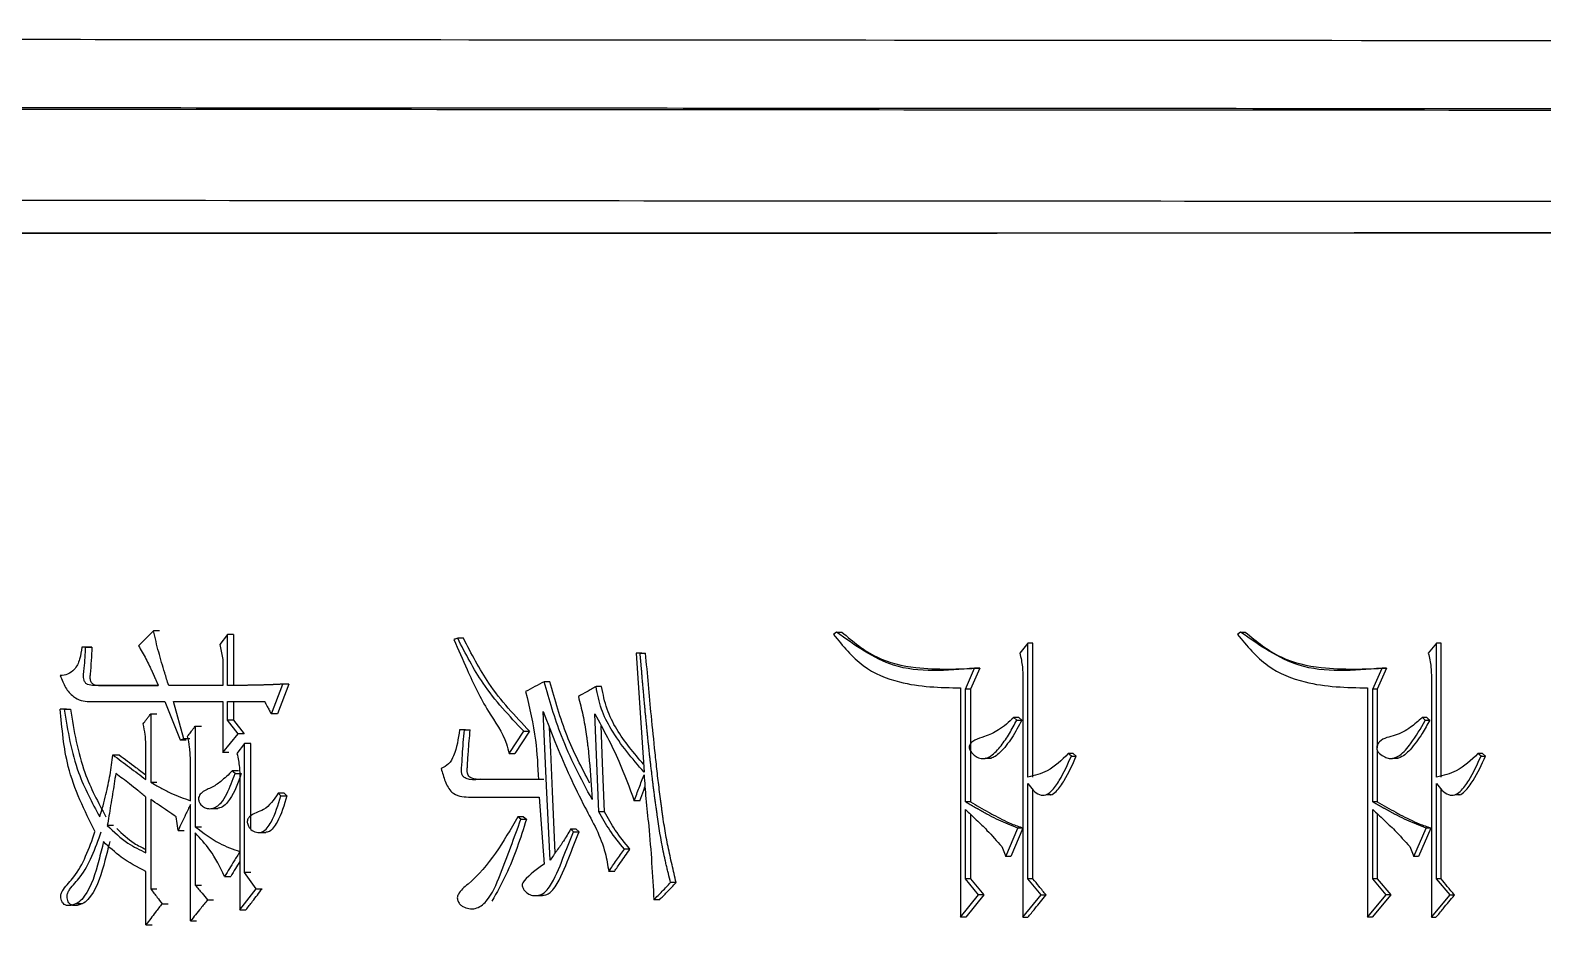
# Model space of a CAD drawing. Header units: millimetres. Extents: x 2160 to 4596, y 811 to 2534.
# Drawn here: x 3278.27 to 3291.47, y 1503.8 to 1511.6 of the extents above; entities that cross this region are included whole.
import ezdxf

# ---------------------------------------------------------------- set-up
doc = ezdxf.new("R2010")
doc.units = ezdxf.units.MM

msp = doc.modelspace()

# ---------------------------------------------------------------- linework, layer by layer
at = {"color": 7, "linetype": 'Continuous', "lineweight": 25}
for p, q in [((3279.347, 1506.363), (3279.215, 1506.233)), ((3279.4, 1506.363), (3279.347, 1506.363)), ((3279.992, 1506.33), (3279.926, 1506.244)), ((3279.926, 1506.244), (3279.951, 1506.114)), ((3279.992, 1505.887), (3279.992, 1506.33)), ((3280.045, 1506.33), (3280.045, 1505.887)), ((3282.051, 1506.298), (3282.001, 1506.298)), ((3285.307, 1506.352), (3285.281, 1506.331)), ((3285.307, 1506.352), (3285.353, 1506.352)), ((3286.977, 1506.255), (3286.907, 1506.168)), ((3286.977, 1505.087), (3286.977, 1506.255)), ((3287.021, 1506.255), (3286.977, 1506.255)), ((3287.021, 1505.087), (3287.021, 1506.255)), ((3288.833, 1506.352), (3288.806, 1506.331)), ((3288.833, 1506.352), (3288.874, 1506.352)), ((3290.543, 1506.255), (3290.471, 1506.168)), ((3290.543, 1505.087), (3290.543, 1506.255)), ((3290.583, 1506.255), (3290.543, 1506.255)), ((3290.583, 1505.087), (3290.583, 1506.255)), ((3278.754, 1506.222), (3278.722, 1506.222)), ((3278.776, 1506.222), (3278.722, 1506.222)), ((3278.754, 1506.222), (3278.809, 1506.222)), ((3279.951, 1506.114), (3279.951, 1505.887)), ((3283.607, 1506.168), (3283.559, 1506.168)), ((3283.593, 1506.168), (3283.641, 1506.168)), ((3283.607, 1506.168), (3283.641, 1506.168)), ((3286.433, 1505.855), (3286.512, 1506.038)), ((3286.556, 1506.038), (3286.477, 1505.855)), ((3286.556, 1506.038), (3286.512, 1506.038)), ((3289.986, 1505.855), (3290.067, 1506.038)), ((3290.107, 1506.038), (3290.026, 1505.855)), ((3290.107, 1506.038), (3290.067, 1506.038)), ((3279.388, 1505.887), (3278.828, 1505.887)), ((3278.882, 1505.887), (3278.828, 1505.887)), ((3278.883, 1505.887), (3279.388, 1505.887)), ((3279.951, 1505.887), (3279.479, 1505.887)), ((3279.532, 1505.887), (3279.479, 1505.887)), ((3280.375, 1505.638), (3280.475, 1505.898)), ((3280.527, 1505.898), (3280.428, 1505.638)), ((3280.527, 1505.898), (3280.475, 1505.898)), ((3282.805, 1505.919), (3282.756, 1505.919)), ((3283.257, 1505.876), (3283.208, 1505.876)), ((3286.389, 1505.865), (3286.389, 1503.864)), ((3286.433, 1504.87), (3286.433, 1505.855)), ((3286.477, 1505.855), (3286.433, 1505.855)), ((3286.477, 1505.855), (3286.477, 1504.87)), ((3286.933, 1505.952), (3286.933, 1503.864)), ((3289.941, 1505.865), (3289.941, 1503.864)), ((3289.986, 1504.87), (3289.986, 1505.855)), ((3290.026, 1505.855), (3289.986, 1505.855)), ((3290.026, 1505.855), (3290.026, 1505.343)), ((3290.498, 1505.952), (3290.498, 1503.864)), ((3278.787, 1505.746), (3279.446, 1505.746)), ((3279.446, 1505.746), (3279.578, 1505.411)), ((3279.52, 1505.746), (3279.951, 1505.746)), ((3279.611, 1505.422), (3279.52, 1505.746)), ((3279.951, 1505.746), (3279.951, 1505.303)), ((3279.992, 1505.746), (3280.317, 1505.746)), ((3279.992, 1505.584), (3279.992, 1505.746)), ((3280.045, 1505.746), (3280.045, 1505.584)), ((3278.566, 1505.681), (3278.533, 1505.681)), ((3278.588, 1505.681), (3278.533, 1505.681)), ((3278.566, 1505.681), (3278.621, 1505.681)), ((3279.322, 1505.638), (3279.322, 1505.043)), ((3279.322, 1505.638), (3279.376, 1505.638)), ((3280.084, 1505.465), (3279.992, 1505.584)), ((3280.045, 1505.584), (3279.992, 1505.584)), ((3280.045, 1505.584), (3280.137, 1505.465)), ((3280.428, 1505.638), (3280.375, 1505.638)), ((3283.233, 1504.784), (3283.199, 1505.638)), ((3286.88, 1505.584), (3286.854, 1505.606)), ((3286.898, 1505.606), (3286.924, 1505.584)), ((3290.457, 1505.606), (3290.417, 1505.606)), ((3290.444, 1505.584), (3290.484, 1505.584)), ((3279.71, 1505.53), (3279.71, 1504.654)), ((3279.71, 1505.53), (3279.764, 1505.53)), ((3279.951, 1505.303), (3280.084, 1505.465)), ((3280.137, 1505.465), (3280.084, 1505.465)), ((3282.068, 1505.498), (3282.017, 1505.498)), ((3282.06, 1505.498), (3282.11, 1505.498)), ((3282.068, 1505.498), (3282.11, 1505.498)), ((3282.45, 1505.292), (3282.577, 1505.487)), ((3282.627, 1505.487), (3282.5, 1505.292)), ((3282.577, 1505.487), (3282.627, 1505.487)), ((3279.281, 1505.065), (3279.281, 1505.335)), ((3279.578, 1505.411), (3279.611, 1505.422)), ((3279.578, 1505.411), (3279.631, 1505.411)), ((3279.665, 1505.422), (3279.611, 1505.422)), ((3280.142, 1505.379), (3280.075, 1505.292)), ((3280.142, 1504.254), (3280.142, 1505.379)), ((3280.195, 1505.379), (3280.142, 1505.379)), ((3280.195, 1504.633), (3280.195, 1505.379)), ((3290.026, 1505.322), (3290.026, 1504.87)), ((3278.992, 1505.281), (3279.047, 1505.281)), ((3279.669, 1504.881), (3279.669, 1505.227)), ((3280.004, 1505.303), (3279.951, 1505.303)), ((3282.45, 1505.292), (3282.5, 1505.292)), ((3286.614, 1505.253), (3286.659, 1505.253)), ((3287.356, 1505.27), (3287.329, 1505.292)), ((3287.373, 1505.292), (3287.329, 1505.292)), ((3287.356, 1505.27), (3287.399, 1505.27)), ((3287.373, 1505.292), (3287.399, 1505.27)), ((3290.165, 1505.252), (3290.205, 1505.252)), ((3290.931, 1505.27), (3290.904, 1505.292)), ((3290.943, 1505.292), (3290.904, 1505.292)), ((3290.931, 1505.27), (3290.97, 1505.27)), ((3290.943, 1505.292), (3290.97, 1505.27)), ((3280.087, 1505.141), (3280.034, 1505.141)), ((3280.1, 1505.076), (3280.1, 1504.438)), ((3282.705, 1505.065), (3282.187, 1505.065)), ((3282.237, 1505.065), (3282.187, 1505.065)), ((3282.754, 1505.065), (3282.237, 1505.065)), ((3279.281, 1504.427), (3279.281, 1504.913)), ((3279.322, 1505.043), (3279.376, 1505.043)), ((3280.486, 1504.946), (3280.433, 1504.946)), ((3280.458, 1504.924), (3280.433, 1504.946)), ((3280.486, 1504.946), (3280.511, 1504.924)), ((3282.094, 1504.913), (3282.713, 1504.913)), ((3282.713, 1504.913), (3282.756, 1504.329)), ((3286.977, 1504.2), (3286.977, 1505.032)), ((3287.021, 1504.2), (3287.021, 1504.976)), ((3287.137, 1504.934), (3287.181, 1504.934)), ((3290.543, 1504.2), (3290.543, 1505.032)), ((3290.583, 1504.2), (3290.583, 1504.983)), ((3290.707, 1504.934), (3290.747, 1504.934)), ((3279.322, 1504.892), (3279.322, 1504.113)), ((3279.669, 1503.832), (3279.669, 1504.848)), ((3279.856, 1504.814), (3279.909, 1504.814)), ((3283.282, 1504.784), (3283.233, 1504.784)), ((3283.59, 1504.881), (3283.542, 1504.881)), ((3286.477, 1504.87), (3286.433, 1504.87)), ((3286.433, 1504.2), (3286.433, 1504.805)), ((3290.026, 1504.87), (3289.986, 1504.87)), ((3289.986, 1504.2), (3289.986, 1504.805)), ((3278.997, 1504.665), (3278.943, 1504.665)), ((3279.71, 1504.654), (3279.764, 1504.654)), ((3282.576, 1504.74), (3282.526, 1504.74)), ((3282.552, 1504.719), (3282.526, 1504.74)), ((3282.552, 1504.719), (3282.601, 1504.719)), ((3282.576, 1504.74), (3282.601, 1504.719)), ((3286.477, 1504.763), (3286.477, 1504.2)), ((3290.026, 1504.768), (3290.026, 1504.2)), ((3279.561, 1504.621), (3279.615, 1504.621)), ((3279.71, 1504.6), (3279.71, 1504.145)), ((3280.274, 1504.603), (3280.327, 1504.603)), ((3283.035, 1504.632), (3282.986, 1504.632)), ((3283.011, 1504.611), (3283.06, 1504.611)), ((3283.035, 1504.632), (3283.06, 1504.611)), ((3286.784, 1504.394), (3286.889, 1504.643)), ((3286.933, 1504.643), (3286.828, 1504.394)), ((3286.933, 1504.643), (3286.889, 1504.643)), ((3290.345, 1504.394), (3290.453, 1504.643)), ((3290.493, 1504.643), (3290.385, 1504.394)), ((3290.493, 1504.643), (3290.453, 1504.643)), ((3280.1, 1504.437), (3280.1, 1503.929)), ((3283.504, 1504.459), (3283.456, 1504.459)), ((3286.749, 1504.481), (3286.784, 1504.394)), ((3286.828, 1504.394), (3286.784, 1504.394)), ((3290.309, 1504.481), (3290.345, 1504.394)), ((3290.385, 1504.394), (3290.345, 1504.394)), ((3279.281, 1503.799), (3279.281, 1504.264)), ((3280.242, 1504.113), (3280.142, 1504.254)), ((3280.195, 1504.254), (3280.142, 1504.254)), ((3283.368, 1504.264), (3283.319, 1504.264)), ((3279.71, 1504.145), (3279.764, 1504.145)), ((3279.967, 1504.221), (3280.02, 1504.221)), ((3283.907, 1504.167), (3283.859, 1504.167)), ((3286.547, 1504.059), (3286.433, 1504.2)), ((3286.477, 1504.2), (3286.433, 1504.2)), ((3286.477, 1504.2), (3286.591, 1504.059)), ((3287.092, 1504.059), (3286.977, 1504.2)), ((3287.021, 1504.2), (3286.977, 1504.2)), ((3290.103, 1504.059), (3289.986, 1504.2)), ((3290.026, 1504.2), (3289.986, 1504.2)), ((3290.026, 1504.2), (3290.143, 1504.059)), ((3290.661, 1504.059), (3290.543, 1504.2)), ((3290.583, 1504.2), (3290.543, 1504.2)), ((3279.322, 1504.113), (3279.376, 1504.113)), ((3279.818, 1504.016), (3279.871, 1504.016)), ((3280.1, 1503.929), (3280.242, 1504.113)), ((3280.242, 1504.113), (3280.294, 1504.113)), ((3282.692, 1504.054), (3282.742, 1504.054)), ((3283.761, 1504.016), (3283.713, 1504.016)), ((3286.389, 1503.864), (3286.547, 1504.059)), ((3286.591, 1504.059), (3286.434, 1503.864)), ((3286.591, 1504.059), (3286.547, 1504.059)), ((3286.933, 1503.864), (3287.092, 1504.059)), ((3287.092, 1504.059), (3287.135, 1504.059)), ((3289.941, 1503.864), (3290.103, 1504.059)), ((3290.143, 1504.059), (3289.981, 1503.864)), ((3290.143, 1504.059), (3290.103, 1504.059)), ((3290.498, 1503.864), (3290.661, 1504.059)), ((3290.661, 1504.059), (3290.7, 1504.059)), ((3278.673, 1503.984), (3278.728, 1503.984)), ((3279.421, 1503.983), (3279.475, 1503.983)), ((3280.1, 1503.929), (3280.153, 1503.929)), ((3286.434, 1503.864), (3286.389, 1503.864)), ((3286.933, 1503.864), (3286.977, 1503.864)), ((3289.981, 1503.864), (3289.941, 1503.864)), ((3290.498, 1503.864), (3290.538, 1503.864)), ((3279.281, 1503.799), (3279.335, 1503.799)), ((3279.669, 1503.832), (3279.722, 1503.832))]:
    msp.add_line(p, q, dxfattribs=at)
at = {"color": 7, "linetype": 'Continuous', "lineweight": 25, "flags": 128}
for points in [[(3280.045, 1506.33), (3280.032, 1506.33), (3280.019, 1506.33), (3279.992, 1506.33)], [(3283.559, 1506.168), (3283.593, 1505.649), (3283.627, 1505.13)], [(3282.807, 1504.362), (3282.777, 1505.011), (3282.747, 1505.659)], [(3286.898, 1505.606), (3286.882, 1505.606), (3286.868, 1505.606), (3286.854, 1505.606)], [(3286.88, 1505.584), (3286.897, 1505.584), (3286.911, 1505.584), (3286.924, 1505.584)], [(3290.444, 1505.584), (3290.438, 1505.59), (3290.428, 1505.598), (3290.417, 1505.606)], [(3290.457, 1505.606), (3290.464, 1505.6), (3290.471, 1505.595), (3290.484, 1505.584)], [(3282.853, 1504.427), (3282.847, 1504.561), (3282.829, 1504.961), (3282.813, 1505.31), (3282.803, 1505.517)], [(3283.282, 1504.784), (3283.265, 1505.211), (3283.252, 1505.533)], [(3280.059, 1505.119), (3280.046, 1505.13), (3280.034, 1505.141)], [(3280.059, 1505.119), (3280.078, 1505.119), (3280.095, 1505.119), (3280.112, 1505.119)], [(3280.458, 1504.924), (3280.478, 1504.924), (3280.494, 1504.924), (3280.511, 1504.924)], [(3283.59, 1504.881), (3283.625, 1504.974), (3283.635, 1505.002)], [(3279.561, 1504.621), (3279.553, 1504.681), (3279.545, 1504.74)], [(3283.011, 1504.611), (3282.999, 1504.621), (3282.986, 1504.632)]]:
    msp.add_lwpolyline(points, dxfattribs=at)
at = {"color": 7, "linetype": 'Continuous', "lineweight": 25}
for points, knots in [([(3334.408, 1511.505), (3331.384, 1511.504), (3325.347, 1511.502), (3316.194, 1511.502), (3307.152, 1511.503), (3298.325, 1511.506), (3289.833, 1511.511), (3282.988, 1511.516), (3277.531, 1511.521), (3273.178, 1511.526), (3268.72, 1511.531), (3264.242, 1511.538), (3260.108, 1511.545), (3256.367, 1511.553), (3253.049, 1511.561), (3250.014, 1511.57), (3247.362, 1511.58), (3245.127, 1511.591), (3244.149, 1511.598), (3243.65, 1511.602)], [0, 0, 0, 0, 0.074691, 0.149062, 0.223115, 0.296848, 0.370262, 0.443356, 0.483243, 0.526636, 0.573536, 0.623941, 0.677851, 0.725458, 0.775499, 0.827974, 0.882883, 0.940225, 1, 1, 1, 1]), ([(3244.393, 1510.997), (3245.118, 1510.992), (3246.567, 1510.983), (3250.358, 1510.97), (3255.256, 1510.958), (3261.296, 1510.947), (3268.344, 1510.938), (3276.287, 1510.929), (3284.987, 1510.923), (3294.294, 1510.918), (3302.736, 1510.915), (3310.016, 1510.913), (3314.019, 1510.913), (3316.021, 1510.913)], [0, 0, 0, 0, 0.0981345, 0.196269, 0.2944034, 0.3925379, 0.4906723, 0.5888066, 0.686941, 0.7850753, 0.8832097, 0.9416048, 1, 1, 1, 1]), ([(3244.93, 1510.983), (3245.429, 1510.98), (3246.415, 1510.973), (3248.696, 1510.964), (3251.456, 1510.955), (3254.685, 1510.947), (3258.295, 1510.94), (3262.841, 1510.932), (3268.445, 1510.925), (3275.163, 1510.917), (3282.066, 1510.912), (3288.995, 1510.907), (3295.819, 1510.904), (3302.43, 1510.902), (3308.739, 1510.9), (3313.244, 1510.9), (3315.626, 1510.9), (3316.021, 1510.9)], [0, 0, 0, 0, 0.07139, 0.140843, 0.208359, 0.273937, 0.337578, 0.399281, 0.488173, 0.572709, 0.652888, 0.72871, 0.800173, 0.867277, 0.930021, 0.988406, 1, 1, 1, 1]), ([(3316.021, 1510.102), (3314.749, 1510.102), (3312.423, 1510.102), (3309.059, 1510.102), (3305.926, 1510.103), (3302.81, 1510.104), (3299.716, 1510.104), (3296.651, 1510.106), (3293.619, 1510.107), (3289.365, 1510.109), (3283.825, 1510.112), (3277.081, 1510.118), (3270.353, 1510.124), (3264.632, 1510.132), (3259.912, 1510.139), (3256.109, 1510.147), (3252.675, 1510.155), (3249.716, 1510.164), (3247.263, 1510.174), (3246.217, 1510.18), (3245.686, 1510.184)], [0, 0, 0, 0, 0.037781, 0.069081, 0.100468, 0.131943, 0.163506, 0.195157, 0.226895, 0.258722, 0.330934, 0.408983, 0.49287, 0.582593, 0.645672, 0.711347, 0.779618, 0.850484, 0.923944, 1, 1, 1, 1]), ([(3308.882, 1509.834), (3308.236, 1509.834), (3305.001, 1509.834), (3299.249, 1509.834), (3293.049, 1509.834), (3287.04, 1509.833), (3282.4, 1509.833), (3276.863, 1509.833), (3272.655, 1509.833), (3267.72, 1509.833), (3263.122, 1509.833), (3259.027, 1509.833), (3255.346, 1509.833), (3252.737, 1509.833), (3249.927, 1509.833), (3248.057, 1509.833), (3246.028, 1509.833), (3245.272, 1509.833), (3244.744, 1509.833)], [0, 0, 0, 0, 0.020124, 0.100733, 0.181328, 0.221587, 0.302184, 0.342442, 0.423039, 0.463298, 0.543894, 0.624491, 0.664749, 0.745346, 0.785604, 0.8662, 0.906458, 1, 1, 1, 1]), ([(3267.832, 1509.833), (3268.57, 1509.833), (3270.224, 1509.833), (3274.073, 1509.833), (3278.313, 1509.833), (3283.914, 1509.833), (3289.766, 1509.834), (3295.897, 1509.834), (3302.292, 1509.834), (3306.286, 1509.834), (3308.99, 1509.834)], [0, 0, 0, 0, 0.0675233, 0.1515081, 0.3196482, 0.4036328, 0.5717715, 0.7399066, 0.8238912, 1, 1, 1, 1]), ([(3279.215, 1506.233), (3279.237, 1506.196), (3279.271, 1506.14), (3279.305, 1506.071), (3279.321, 1506.036), (3279.329, 1506.02), (3279.333, 1506.011), (3279.335, 1506.006), (3279.338, 1506), (3279.34, 1505.995), (3279.343, 1505.988), (3279.345, 1505.983), (3279.348, 1505.978), (3279.35, 1505.973), (3279.352, 1505.968), (3279.355, 1505.962), (3279.357, 1505.957), (3279.36, 1505.95), (3279.362, 1505.945), (3279.365, 1505.939), (3279.367, 1505.934), (3279.37, 1505.928), (3279.372, 1505.923), (3279.375, 1505.916), (3279.377, 1505.911), (3279.38, 1505.905), (3279.382, 1505.9), (3279.385, 1505.893), (3279.387, 1505.89), (3279.388, 1505.887)], [0, 0, 0, 0, 0.340494, 0.510588, 0.595628, 0.638147, 0.648777, 0.670037, 0.680666, 0.701926, 0.712556, 0.733815, 0.744445, 0.755075, 0.776334, 0.786964, 0.808224, 0.818854, 0.840113, 0.850743, 0.872003, 0.882632, 0.903892, 0.914522, 0.935781, 0.946411, 0.967671, 0.9783, 1, 1, 1, 1]), ([(3279.479, 1505.887), (3279.467, 1505.924), (3279.437, 1506.02), (3279.39, 1506.178), (3279.361, 1506.301), (3279.347, 1506.363)], [0, 0, 0, 0, 0.234581, 0.616855, 1, 1, 1, 1]), ([(3282.001, 1506.298), (3281.998, 1506.297), (3281.991, 1506.295), (3281.979, 1506.291), (3281.971, 1506.289), (3281.967, 1506.287)], [0, 0, 0, 0, 0.253292, 0.6266174, 1, 1, 1, 1]), ([(3281.967, 1506.287), (3282.005, 1506.2), (3282.099, 1505.986), (3282.243, 1505.678), (3282.41, 1505.458), (3282.443, 1505.321), (3282.45, 1505.292)], [0, 0, 0, 0, 0.257127, 0.627551, 0.922763, 1, 1, 1, 1]), ([(3282.577, 1505.487), (3282.452, 1505.62), (3282.227, 1505.86), (3282.07, 1506.163), (3282.001, 1506.298)], [0, 0, 0, 0, 0.554583, 1, 1, 1, 1]), ([(3282.627, 1505.487), (3282.502, 1505.62), (3282.277, 1505.86), (3282.121, 1506.163), (3282.051, 1506.298)], [0, 0, 0, 0, 0.554524, 1, 1, 1, 1]), ([(3285.281, 1506.331), (3285.362, 1506.232), (3285.52, 1506.037), (3285.917, 1505.875), (3286.21, 1505.869), (3286.389, 1505.865)], [0, 0, 0, 0, 0.287817, 0.565935, 1, 1, 1, 1]), ([(3286.512, 1506.038), (3286.269, 1506.016), (3285.832, 1505.975), (3285.468, 1506.236), (3285.307, 1506.352)], [0, 0, 0, 0, 0.55707, 1, 1, 1, 1]), ([(3285.353, 1506.352), (3285.451, 1506.27), (3285.643, 1506.109), (3286.068, 1506.017), (3286.371, 1506.03), (3286.556, 1506.038)], [0, 0, 0, 0, 0.284866, 0.563033, 1, 1, 1, 1]), ([(3288.806, 1506.331), (3288.888, 1506.232), (3289.051, 1506.037), (3289.457, 1505.875), (3289.758, 1505.869), (3289.941, 1505.865)], [0, 0, 0, 0, 0.2878172, 0.565935, 1, 1, 1, 1]), ([(3290.067, 1506.038), (3289.818, 1506.016), (3289.371, 1505.975), (3288.998, 1506.236), (3288.833, 1506.352)], [0, 0, 0, 0, 0.55707, 1, 1, 1, 1]), ([(3288.874, 1506.352), (3288.974, 1506.27), (3289.171, 1506.109), (3289.607, 1506.017), (3289.917, 1506.03), (3290.107, 1506.038)], [0, 0, 0, 0, 0.284866, 0.563033, 1, 1, 1, 1]), ([(3278.722, 1506.222), (3278.717, 1506.186), (3278.707, 1506.115), (3278.665, 1506.027), (3278.599, 1505.979), (3278.555, 1505.975), (3278.533, 1505.973)], [0, 0, 0, 0, 0.292624, 0.57669, 0.790427, 1, 1, 1, 1]), ([(3278.828, 1505.887), (3278.809, 1505.887), (3278.782, 1505.888), (3278.751, 1505.907), (3278.728, 1505.955), (3278.749, 1506.066), (3278.752, 1506.161), (3278.754, 1506.222)], [0, 0, 0, 0, 0.163972, 0.228894, 0.296062, 0.547773, 1, 1, 1, 1]), ([(3278.809, 1506.222), (3278.803, 1506.222), (3278.792, 1506.222), (3278.781, 1506.222), (3278.776, 1506.222)], [0, 0, 0, 0, 0.56, 1, 1, 1, 1]), ([(3278.809, 1506.222), (3278.805, 1506.143), (3278.801, 1506.052), (3278.79, 1505.951), (3278.797, 1505.917), (3278.83, 1505.887), (3278.861, 1505.887), (3278.883, 1505.887)], [0, 0, 0, 0, 0.575027, 0.661027, 0.741894, 0.819512, 1, 1, 1, 1]), ([(3283.593, 1506.168), (3283.589, 1506.168), (3283.583, 1506.168), (3283.574, 1506.168), (3283.566, 1506.168), (3283.561, 1506.168), (3283.559, 1506.168)], [0, 0, 0, 0, 0.34, 0.56, 0.78, 1, 1, 1, 1]), ([(3283.859, 1504.167), (3283.853, 1504.193), (3283.843, 1504.232), (3283.832, 1504.277), (3283.824, 1504.31), (3283.818, 1504.336), (3283.808, 1504.382), (3283.778, 1504.519), (3283.755, 1504.666), (3283.736, 1504.799), (3283.73, 1504.839), (3283.726, 1504.872), (3283.721, 1504.905), (3283.718, 1504.932), (3283.714, 1504.965), (3283.71, 1504.992), (3283.706, 1505.025), (3283.703, 1505.052), (3283.699, 1505.086), (3283.695, 1505.119), (3283.691, 1505.152), (3283.687, 1505.186), (3283.684, 1505.213), (3283.68, 1505.246), (3283.677, 1505.273), (3283.673, 1505.306), (3283.67, 1505.34), (3283.666, 1505.373), (3283.663, 1505.407), (3283.66, 1505.433), (3283.657, 1505.467), (3283.654, 1505.494), (3283.651, 1505.527), (3283.647, 1505.561), (3283.644, 1505.594), (3283.641, 1505.628), (3283.638, 1505.655), (3283.635, 1505.688), (3283.633, 1505.715), (3283.63, 1505.748), (3283.627, 1505.775), (3283.625, 1505.799), (3283.624, 1505.815), (3283.622, 1505.832), (3283.621, 1505.849), (3283.619, 1505.866), (3283.618, 1505.879), (3283.617, 1505.896), (3283.615, 1505.909), (3283.614, 1505.926), (3283.612, 1505.943), (3283.611, 1505.96), (3283.609, 1505.976), (3283.608, 1505.99), (3283.607, 1506.007), (3283.606, 1506.02), (3283.605, 1506.034), (3283.604, 1506.044), (3283.603, 1506.054), (3283.602, 1506.062), (3283.601, 1506.07), (3283.601, 1506.079), (3283.6, 1506.087), (3283.599, 1506.096), (3283.599, 1506.102), (3283.598, 1506.111), (3283.597, 1506.117), (3283.597, 1506.126), (3283.596, 1506.134), (3283.595, 1506.143), (3283.594, 1506.151), (3283.594, 1506.159), (3283.593, 1506.165), (3283.593, 1506.168)], [0, 0, 0, 0, 0.039919, 0.059879, 0.069858, 0.089818, 0.099798, 0.139719, 0.299508, 0.319468, 0.339427, 0.359387, 0.369367, 0.389326, 0.399306, 0.419265, 0.429245, 0.449205, 0.459184, 0.479144, 0.499103, 0.509083, 0.529043, 0.539022, 0.558982, 0.568962, 0.588921, 0.608881, 0.61886, 0.63882, 0.648799, 0.668759, 0.678739, 0.698698, 0.718658, 0.728637, 0.748597, 0.758577, 0.778536, 0.788516, 0.808475, 0.818455, 0.823445, 0.833425, 0.843404, 0.848394, 0.858374, 0.863364, 0.873344, 0.878333, 0.888313, 0.898293, 0.903283, 0.913263, 0.918252, 0.928232, 0.933222, 0.938212, 0.943202, 0.948192, 0.950687, 0.955676, 0.960666, 0.963161, 0.968151, 0.970646, 0.975636, 0.978131, 0.983121, 0.988111, 0.990605, 0.995303, 1, 1, 1, 1]), ([(3283.907, 1504.167), (3283.895, 1504.219), (3283.871, 1504.323), (3283.842, 1504.454), (3283.816, 1504.586), (3283.802, 1504.672), (3283.791, 1504.745), (3283.787, 1504.772), (3283.783, 1504.805), (3283.778, 1504.839), (3283.774, 1504.872), (3283.768, 1504.919), (3283.757, 1505.005), (3283.741, 1505.139), (3283.718, 1505.353), (3283.683, 1505.696), (3283.657, 1505.986), (3283.641, 1506.168)], [0, 0, 0, 0, 0.079845, 0.159695, 0.199619, 0.27948, 0.28946, 0.309422, 0.319402, 0.339364, 0.359325, 0.369306, 0.409228, 0.489074, 0.56892, 0.728614, 1, 1, 1, 1]), ([(3286.907, 1506.168), (3286.916, 1506.128), (3286.931, 1506.057), (3286.933, 1505.984), (3286.933, 1505.952)], [0, 0, 0, 0, 0.558835, 1, 1, 1, 1]), ([(3290.471, 1506.168), (3290.48, 1506.129), (3290.496, 1506.057), (3290.498, 1505.984), (3290.498, 1505.952)], [0, 0, 0, 0, 0.558835, 1, 1, 1, 1]), ([(3278.533, 1505.973), (3278.547, 1505.937), (3278.573, 1505.866), (3278.64, 1505.791), (3278.714, 1505.751), (3278.763, 1505.748), (3278.787, 1505.746)], [0, 0, 0, 0, 0.291064, 0.572494, 0.787521, 1, 1, 1, 1]), ([(3280.475, 1505.898), (3280.472, 1505.898), (3280.466, 1505.897), (3280.457, 1505.897), (3280.447, 1505.896), (3280.44, 1505.896), (3280.432, 1505.896), (3280.426, 1505.895), (3280.418, 1505.895), (3280.41, 1505.895), (3280.401, 1505.894), (3280.393, 1505.894), (3280.386, 1505.893), (3280.379, 1505.893), (3280.372, 1505.893), (3280.365, 1505.893), (3280.358, 1505.892), (3280.35, 1505.892), (3280.341, 1505.892), (3280.333, 1505.891), (3280.325, 1505.891), (3280.319, 1505.891), (3280.311, 1505.891), (3280.304, 1505.89), (3280.296, 1505.89), (3280.288, 1505.89), (3280.281, 1505.89), (3280.273, 1505.889), (3280.265, 1505.889), (3280.259, 1505.889), (3280.251, 1505.889), (3280.244, 1505.889), (3280.236, 1505.889), (3280.228, 1505.888), (3280.22, 1505.888), (3280.213, 1505.888), (3280.205, 1505.888), (3280.199, 1505.888), (3280.191, 1505.888), (3280.183, 1505.888), (3280.176, 1505.888), (3280.168, 1505.888), (3280.16, 1505.887), (3280.153, 1505.887), (3280.145, 1505.887), (3280.137, 1505.887), (3280.129, 1505.887), (3280.122, 1505.887), (3280.116, 1505.887), (3280.108, 1505.887), (3280.1, 1505.887), (3280.092, 1505.887), (3280.085, 1505.887), (3280.077, 1505.887), (3280.069, 1505.887), (3280.062, 1505.887), (3280.056, 1505.887), (3280.048, 1505.887), (3280.04, 1505.887), (3280.032, 1505.887), (3280.025, 1505.887), (3280.017, 1505.887), (3280.009, 1505.887), (3280.001, 1505.887), (3279.996, 1505.887), (3279.992, 1505.887)], [0, 0, 0, 0, 0.019168, 0.038335, 0.057502, 0.07667, 0.086254, 0.105421, 0.115005, 0.134172, 0.15334, 0.172507, 0.182091, 0.201259, 0.210842, 0.23001, 0.239594, 0.258761, 0.277929, 0.297096, 0.30668, 0.325847, 0.335431, 0.354599, 0.373766, 0.38335, 0.402517, 0.421685, 0.431268, 0.450436, 0.46002, 0.479187, 0.498355, 0.507938, 0.527106, 0.546273, 0.555857, 0.575025, 0.584608, 0.603776, 0.622943, 0.632527, 0.651695, 0.670862, 0.680446, 0.699613, 0.718781, 0.728365, 0.747532, 0.757116, 0.776283, 0.795451, 0.805034, 0.824202, 0.843369, 0.852953, 0.872121, 0.881704, 0.900872, 0.920039, 0.929623, 0.948791, 0.967958, 0.977542, 1, 1, 1, 1]), ([(3283.174, 1504.892), (3283.077, 1505.073), (3282.905, 1505.399), (3282.801, 1505.76), (3282.756, 1505.919)], [0, 0, 0, 0, 0.5582866, 1, 1, 1, 1]), ([(3283.154, 1505.035), (3283.083, 1505.17), (3282.937, 1505.449), (3282.85, 1505.759), (3282.805, 1505.919)], [0, 0, 0, 0, 0.48415, 1, 1, 1, 1]), ([(3283.208, 1505.876), (3283.195, 1505.869), (3283.168, 1505.854), (3283.117, 1505.825), (3283.079, 1505.804), (3283.054, 1505.79)], [0, 0, 0, 0, 0.257188, 0.514375, 1, 1, 1, 1]), ([(3283.627, 1505.13), (3283.525, 1505.249), (3283.382, 1505.416), (3283.247, 1505.678), (3283.221, 1505.81), (3283.208, 1505.876)], [0, 0, 0, 0, 0.5523735, 0.7751101, 1, 1, 1, 1]), ([(3283.623, 1505.199), (3283.54, 1505.296), (3283.416, 1505.442), (3283.296, 1505.678), (3283.27, 1505.81), (3283.257, 1505.876)], [0, 0, 0, 0, 0.5014879, 0.7495189, 1, 1, 1, 1]), ([(3280.317, 1505.746), (3280.324, 1505.732), (3280.338, 1505.707), (3280.357, 1505.671), (3280.369, 1505.649), (3280.375, 1505.638)], [0, 0, 0, 0, 0.39045, 0.695224, 1, 1, 1, 1]), ([(3282.594, 1505.833), (3282.628, 1505.693), (3282.688, 1505.441), (3282.7, 1505.18), (3282.705, 1505.065)], [0, 0, 0, 0, 0.557505, 1, 1, 1, 1]), ([(3283.054, 1505.79), (3283.068, 1505.736), (3283.089, 1505.654), (3283.11, 1505.544), (3283.119, 1505.485), (3283.124, 1505.45), (3283.125, 1505.442), (3283.127, 1505.433), (3283.128, 1505.424), (3283.129, 1505.414), (3283.131, 1505.403), (3283.132, 1505.393), (3283.133, 1505.384), (3283.134, 1505.372), (3283.139, 1505.335), (3283.155, 1505.188), (3283.165, 1505.033), (3283.173, 1504.906), (3283.174, 1504.892)], [0, 0, 0, 0, 0.185843, 0.278745, 0.371654, 0.383266, 0.394877, 0.400683, 0.412294, 0.423905, 0.435517, 0.447128, 0.458739, 0.464545, 0.487768, 0.580663, 0.952366, 1, 1, 1, 1]), ([(3278.837, 1504.611), (3278.745, 1504.795), (3278.58, 1505.128), (3278.548, 1505.511), (3278.533, 1505.681)], [0, 0, 0, 0, 0.554855, 1, 1, 1, 1]), ([(3278.566, 1505.681), (3278.598, 1505.491), (3278.654, 1505.154), (3278.81, 1504.866), (3278.877, 1504.74)], [0, 0, 0, 0, 0.564773, 1, 1, 1, 1]), ([(3278.621, 1505.681), (3278.653, 1505.491), (3278.709, 1505.154), (3278.864, 1504.866), (3278.932, 1504.74)], [0, 0, 0, 0, 0.56483, 1, 1, 1, 1]), ([(3279.256, 1505.552), (3279.265, 1505.564), (3279.281, 1505.585), (3279.303, 1505.613), (3279.316, 1505.63), (3279.322, 1505.638)], [0, 0, 0, 0, 0.428361, 0.714181, 1, 1, 1, 1]), ([(3282.747, 1505.659), (3282.785, 1505.56), (3282.895, 1505.275), (3283.08, 1504.869), (3283.278, 1504.521), (3283.31, 1504.319), (3283.319, 1504.264)], [0, 0, 0, 0, 0.210989, 0.603931, 0.893482, 1, 1, 1, 1]), ([(3283.199, 1505.638), (3283.272, 1505.502), (3283.403, 1505.26), (3283.499, 1504.997), (3283.542, 1504.881)], [0, 0, 0, 0, 0.5589855, 1, 1, 1, 1]), ([(3286.854, 1505.606), (3286.811, 1505.567), (3286.733, 1505.497), (3286.613, 1505.443), (3286.527, 1505.42), (3286.485, 1505.391), (3286.47, 1505.37), (3286.465, 1505.357), (3286.465, 1505.341), (3286.472, 1505.319), (3286.492, 1505.291), (3286.524, 1505.263), (3286.568, 1505.248), (3286.613, 1505.249), (3286.677, 1505.283), (3286.744, 1505.359), (3286.818, 1505.467), (3286.859, 1505.544), (3286.88, 1505.584)], [0, 0, 0, 0, 0.156027, 0.282026, 0.363634, 0.404884, 0.41922, 0.430594, 0.442017, 0.458331, 0.488158, 0.530974, 0.573109, 0.616801, 0.655305, 0.770242, 0.882988, 1, 1, 1, 1]), ([(3286.924, 1505.584), (3286.896, 1505.532), (3286.841, 1505.43), (3286.761, 1505.325), (3286.695, 1505.268), (3286.654, 1505.249), (3286.624, 1505.247), (3286.609, 1505.252), (3286.608, 1505.253)], [0, 0, 0, 0, 0.360577, 0.697912, 0.810602, 0.899188, 0.988121, 1, 1, 1, 1]), ([(3290.417, 1505.606), (3290.384, 1505.576), (3290.313, 1505.513), (3290.187, 1505.443), (3290.073, 1505.43), (3290.03, 1505.378), (3290.022, 1505.356), (3290.021, 1505.332), (3290.03, 1505.309), (3290.052, 1505.284), (3290.086, 1505.263), (3290.129, 1505.247), (3290.175, 1505.251), (3290.245, 1505.288), (3290.34, 1505.402), (3290.405, 1505.512), (3290.444, 1505.583), (3290.444, 1505.584)], [0, 0, 0, 0, 0.117809, 0.254848, 0.391031, 0.410857, 0.430654, 0.450876, 0.468611, 0.491916, 0.540003, 0.576761, 0.613939, 0.66464, 0.78945, 0.997759, 1, 1, 1, 1]), ([(3290.484, 1505.584), (3290.462, 1505.544), (3290.412, 1505.453), (3290.338, 1505.352), (3290.268, 1505.28), (3290.221, 1505.254), (3290.183, 1505.246), (3290.167, 1505.251), (3290.162, 1505.252)], [0, 0, 0, 0, 0.274296, 0.631438, 0.760854, 0.891795, 0.971189, 1, 1, 1, 1]), ([(3279.281, 1505.335), (3279.28, 1505.376), (3279.278, 1505.45), (3279.263, 1505.52), (3279.256, 1505.552)], [0, 0, 0, 0, 0.5610721, 1, 1, 1, 1]), ([(3279.644, 1505.443), (3279.654, 1505.456), (3279.669, 1505.476), (3279.691, 1505.505), (3279.704, 1505.522), (3279.71, 1505.53)], [0, 0, 0, 0, 0.428361, 0.714181, 1, 1, 1, 1]), ([(3279.669, 1505.227), (3279.668, 1505.268), (3279.666, 1505.341), (3279.651, 1505.412), (3279.644, 1505.443)], [0, 0, 0, 0, 0.561072, 1, 1, 1, 1]), ([(3282.017, 1505.498), (3282.006, 1505.421), (3281.991, 1505.315), (3281.927, 1505.196), (3281.88, 1505.173), (3281.857, 1505.162)], [0, 0, 0, 0, 0.572733, 0.791395, 1, 1, 1, 1]), ([(3282.06, 1505.498), (3282.055, 1505.498), (3282.047, 1505.498), (3282.036, 1505.498), (3282.027, 1505.498), (3282.02, 1505.498), (3282.017, 1505.498)], [0, 0, 0, 0, 0.34, 0.56, 0.78, 1, 1, 1, 1]), ([(3282.187, 1505.065), (3282.149, 1505.063), (3282.103, 1505.061), (3282.054, 1505.085), (3282.038, 1505.107), (3282.033, 1505.136), (3282.038, 1505.193), (3282.042, 1505.314), (3282.053, 1505.425), (3282.06, 1505.498)], [0, 0, 0, 0, 0.223755, 0.270136, 0.317505, 0.366522, 0.417299, 0.617412, 1, 1, 1, 1]), ([(3282.202, 1505.068), (3282.175, 1505.067), (3282.142, 1505.066), (3282.105, 1505.086), (3282.092, 1505.102), (3282.084, 1505.125), (3282.084, 1505.152), (3282.088, 1505.213), (3282.095, 1505.329), (3282.104, 1505.434), (3282.11, 1505.498)], [0, 0, 0, 0, 0.169449, 0.212676, 0.256423, 0.294115, 0.346559, 0.405106, 0.639507, 1, 1, 1, 1]), ([(3278.877, 1504.74), (3278.897, 1504.805), (3278.932, 1504.925), (3278.969, 1505.107), (3278.985, 1505.223), (3278.992, 1505.281)], [0, 0, 0, 0, 0.368096, 0.683267, 1, 1, 1, 1]), ([(3278.992, 1505.281), (3279.041, 1505.245), (3279.113, 1505.191), (3279.209, 1505.119), (3279.257, 1505.083), (3279.281, 1505.065)], [0, 0, 0, 0, 0.503826, 0.751913, 1, 1, 1, 1]), ([(3279.047, 1505.281), (3279.095, 1505.245), (3279.173, 1505.186), (3279.251, 1505.128), (3279.281, 1505.105)], [0, 0, 0, 0, 0.620419, 1, 1, 1, 1]), ([(3280.075, 1505.292), (3280.084, 1505.252), (3280.098, 1505.181), (3280.1, 1505.108), (3280.1, 1505.076)], [0, 0, 0, 0, 0.558836, 1, 1, 1, 1]), ([(3287.329, 1505.292), (3287.271, 1505.235), (3287.168, 1505.134), (3287.035, 1505.101), (3286.977, 1505.087)], [0, 0, 0, 0, 0.565391, 1, 1, 1, 1]), ([(3286.977, 1505.032), (3286.991, 1505.012), (3287.02, 1504.972), (3287.065, 1504.936), (3287.105, 1504.927), (3287.142, 1504.931), (3287.196, 1504.974), (3287.275, 1505.088), (3287.324, 1505.198), (3287.356, 1505.27)], [0, 0, 0, 0, 0.120818, 0.238007, 0.284295, 0.33086, 0.424999, 0.620775, 1, 1, 1, 1]), ([(3287.173, 1504.931), (3287.174, 1504.931), (3287.193, 1504.934), (3287.24, 1504.977), (3287.318, 1505.086), (3287.367, 1505.197), (3287.399, 1505.27)], [0, 0, 0, 0, 0.007364, 0.146944, 0.437347, 1, 1, 1, 1]), ([(3290.904, 1505.292), (3290.844, 1505.235), (3290.739, 1505.134), (3290.603, 1505.101), (3290.543, 1505.087)], [0, 0, 0, 0, 0.5653913, 1, 1, 1, 1]), ([(3290.543, 1505.032), (3290.558, 1505.012), (3290.587, 1504.973), (3290.634, 1504.936), (3290.675, 1504.927), (3290.712, 1504.931), (3290.768, 1504.974), (3290.848, 1505.088), (3290.898, 1505.198), (3290.931, 1505.27)], [0, 0, 0, 0, 0.120783, 0.237942, 0.284243, 0.33082, 0.424981, 0.62081, 1, 1, 1, 1]), ([(3290.738, 1504.931), (3290.739, 1504.932), (3290.758, 1504.934), (3290.806, 1504.977), (3290.887, 1505.086), (3290.937, 1505.197), (3290.97, 1505.27)], [0, 0, 0, 0, 0.0072694, 0.1468887, 0.4373793, 1, 1, 1, 1]), ([(3279.017, 1505.119), (3279.008, 1505.059), (3278.994, 1504.965), (3278.973, 1504.841), (3278.958, 1504.75), (3278.948, 1504.692), (3278.943, 1504.665)], [0, 0, 0, 0, 0.3974374, 0.6170172, 0.8157107, 1, 1, 1, 1]), ([(3279.281, 1504.913), (3279.257, 1504.933), (3279.209, 1504.971), (3279.122, 1505.04), (3279.057, 1505.089), (3279.017, 1505.119)], [0, 0, 0, 0, 0.273449, 0.546904, 1, 1, 1, 1]), ([(3280.034, 1505.141), (3280.001, 1505.109), (3279.943, 1505.053), (3279.851, 1504.989), (3279.778, 1504.969), (3279.748, 1504.929), (3279.74, 1504.91), (3279.739, 1504.892), (3279.743, 1504.873), (3279.757, 1504.849), (3279.781, 1504.825), (3279.817, 1504.81), (3279.857, 1504.812), (3279.899, 1504.828), (3279.947, 1504.869), (3280.003, 1504.968), (3280.037, 1505.059), (3280.059, 1505.119)], [0, 0, 0, 0, 0.148754, 0.260728, 0.372296, 0.394322, 0.416456, 0.432197, 0.447933, 0.473769, 0.515229, 0.556405, 0.603707, 0.651901, 0.70837, 0.805731, 1, 1, 1, 1]), ([(3280.112, 1505.119), (3280.084, 1505.038), (3280.049, 1504.936), (3279.974, 1504.844), (3279.937, 1504.818), (3279.914, 1504.817), (3279.909, 1504.816)], [0, 0, 0, 0, 0.6392681, 0.8011578, 0.9582099, 1, 1, 1, 1]), ([(3281.857, 1505.162), (3281.867, 1505.125), (3281.888, 1505.051), (3281.938, 1504.953), (3282.019, 1504.917), (3282.069, 1504.915), (3282.094, 1504.913)], [0, 0, 0, 0, 0.2925856, 0.5760087, 0.7889893, 1, 1, 1, 1]), ([(3283.542, 1504.881), (3283.556, 1504.919), (3283.584, 1504.995), (3283.613, 1505.07), (3283.627, 1505.108)], [0, 0, 0, 0, 0.5, 1, 1, 1, 1]), ([(3283.627, 1505.108), (3283.632, 1505.039), (3283.643, 1504.889), (3283.684, 1504.527), (3283.701, 1504.231), (3283.713, 1504.016)], [0, 0, 0, 0, 0.189811, 0.410522, 1, 1, 1, 1]), ([(3279.322, 1505.043), (3279.351, 1505.026), (3279.409, 1504.992), (3279.523, 1504.933), (3279.612, 1504.901), (3279.669, 1504.881)], [0, 0, 0, 0, 0.259479, 0.519027, 1, 1, 1, 1]), ([(3280.433, 1504.946), (3280.396, 1504.89), (3280.33, 1504.791), (3280.213, 1504.773), (3280.174, 1504.729), (3280.167, 1504.715), (3280.164, 1504.7), (3280.167, 1504.678), (3280.177, 1504.652), (3280.202, 1504.622), (3280.243, 1504.601), (3280.298, 1504.603), (3280.342, 1504.642), (3280.404, 1504.745), (3280.434, 1504.845), (3280.458, 1504.924)], [0, 0, 0, 0, 0.207477, 0.366822, 0.383118, 0.39879, 0.41441, 0.430881, 0.46509, 0.497024, 0.558703, 0.619218, 0.681584, 0.746434, 1, 1, 1, 1]), ([(3280.511, 1504.924), (3280.487, 1504.844), (3280.456, 1504.743), (3280.394, 1504.643), (3280.359, 1504.607), (3280.334, 1504.607), (3280.328, 1504.607)], [0, 0, 0, 0, 0.625775, 0.785774, 0.939583, 1, 1, 1, 1]), ([(3279.545, 1504.74), (3279.52, 1504.757), (3279.471, 1504.791), (3279.396, 1504.841), (3279.347, 1504.875), (3279.322, 1504.892)], [0, 0, 0, 0, 0.331513, 0.665756, 1, 1, 1, 1]), ([(3279.669, 1504.848), (3279.655, 1504.819), (3279.63, 1504.767), (3279.594, 1504.691), (3279.572, 1504.644), (3279.561, 1504.621)], [0, 0, 0, 0, 0.387874, 0.693937, 1, 1, 1, 1]), ([(3283.456, 1504.459), (3283.412, 1504.513), (3283.329, 1504.613), (3283.264, 1504.729), (3283.233, 1504.784)], [0, 0, 0, 0, 0.534115, 1, 1, 1, 1]), ([(3283.504, 1504.459), (3283.46, 1504.513), (3283.377, 1504.613), (3283.312, 1504.729), (3283.282, 1504.784)], [0, 0, 0, 0, 0.534152, 1, 1, 1, 1]), ([(3286.889, 1504.643), (3286.833, 1504.664), (3286.75, 1504.696), (3286.666, 1504.74), (3286.633, 1504.757), (3286.62, 1504.764), (3286.607, 1504.771), (3286.595, 1504.778), (3286.587, 1504.782), (3286.581, 1504.786), (3286.574, 1504.79), (3286.567, 1504.793), (3286.561, 1504.797), (3286.553, 1504.801), (3286.546, 1504.805), (3286.54, 1504.809), (3286.533, 1504.813), (3286.527, 1504.816), (3286.518, 1504.821), (3286.512, 1504.825), (3286.504, 1504.829), (3286.497, 1504.833), (3286.491, 1504.837), (3286.484, 1504.84), (3286.478, 1504.844), (3286.469, 1504.849), (3286.463, 1504.853), (3286.455, 1504.857), (3286.448, 1504.861), (3286.44, 1504.866), (3286.436, 1504.868), (3286.433, 1504.87)], [0, 0, 0, 0, 0.353012, 0.528911, 0.550896, 0.572881, 0.61685, 0.638835, 0.649827, 0.671812, 0.682805, 0.693797, 0.715782, 0.726774, 0.748759, 0.759751, 0.770744, 0.792728, 0.803721, 0.825706, 0.836698, 0.858683, 0.869675, 0.880667, 0.902652, 0.913645, 0.935629, 0.946622, 0.968606, 0.979599, 1, 1, 1, 1]), ([(3286.433, 1504.805), (3286.464, 1504.775), (3286.527, 1504.715), (3286.635, 1504.61), (3286.706, 1504.529), (3286.749, 1504.481)], [0, 0, 0, 0, 0.28957, 0.579171, 1, 1, 1, 1]), ([(3286.477, 1504.87), (3286.529, 1504.84), (3286.594, 1504.802), (3286.713, 1504.738), (3286.811, 1504.686), (3286.9, 1504.655), (3286.933, 1504.643)], [0, 0, 0, 0, 0.352069, 0.440085, 0.792293, 1, 1, 1, 1]), ([(3290.453, 1504.643), (3290.396, 1504.664), (3290.311, 1504.696), (3290.225, 1504.74), (3290.191, 1504.757), (3290.178, 1504.764), (3290.164, 1504.771), (3290.152, 1504.778), (3290.144, 1504.782), (3290.137, 1504.786), (3290.131, 1504.79), (3290.124, 1504.793), (3290.117, 1504.797), (3290.109, 1504.801), (3290.102, 1504.805), (3290.095, 1504.809), (3290.089, 1504.813), (3290.082, 1504.816), (3290.074, 1504.821), (3290.067, 1504.825), (3290.059, 1504.829), (3290.052, 1504.833), (3290.045, 1504.837), (3290.039, 1504.841), (3290.032, 1504.844), (3290.024, 1504.849), (3290.017, 1504.853), (3290.009, 1504.857), (3290.002, 1504.861), (3289.994, 1504.866), (3289.989, 1504.868), (3289.986, 1504.87)], [0, 0, 0, 0, 0.353012, 0.528911, 0.550896, 0.572881, 0.61685, 0.638835, 0.649827, 0.671812, 0.682805, 0.693797, 0.715782, 0.726774, 0.748759, 0.759751, 0.770744, 0.792728, 0.803721, 0.825705, 0.836698, 0.858683, 0.869675, 0.880667, 0.902652, 0.913644, 0.935629, 0.946622, 0.968606, 0.979599, 1, 1, 1, 1]), ([(3289.986, 1504.805), (3290.018, 1504.775), (3290.083, 1504.715), (3290.193, 1504.61), (3290.266, 1504.529), (3290.309, 1504.481)], [0, 0, 0, 0, 0.28957, 0.579171, 1, 1, 1, 1]), ([(3290.026, 1504.87), (3290.079, 1504.84), (3290.146, 1504.802), (3290.267, 1504.738), (3290.368, 1504.686), (3290.459, 1504.655), (3290.493, 1504.643)], [0, 0, 0, 0, 0.352069, 0.440085, 0.792293, 1, 1, 1, 1]), ([(3278.943, 1504.665), (3279.001, 1504.609), (3279.105, 1504.511), (3279.227, 1504.452), (3279.281, 1504.427)], [0, 0, 0, 0, 0.563785, 1, 1, 1, 1]), ([(3279.71, 1504.654), (3279.779, 1504.602), (3279.901, 1504.509), (3280.04, 1504.459), (3280.1, 1504.438)], [0, 0, 0, 0, 0.564258, 1, 1, 1, 1]), ([(3282.526, 1504.74), (3282.401, 1504.525), (3282.254, 1504.272), (3282.022, 1504.099), (3282, 1504.05), (3281.997, 1504.034), (3281.999, 1504.017), (3282.007, 1503.997), (3282.022, 1503.975), (3282.054, 1503.951), (3282.099, 1503.937), (3282.155, 1503.938), (3282.208, 1503.962), (3282.296, 1504.049), (3282.406, 1504.315), (3282.494, 1504.558), (3282.552, 1504.719)], [0, 0, 0, 0, 0.369973, 0.433396, 0.441379, 0.448953, 0.456564, 0.46449, 0.480827, 0.49655, 0.526966, 0.55702, 0.587567, 0.618801, 0.747888, 1, 1, 1, 1]), ([(3282.601, 1504.719), (3282.548, 1504.554), (3282.467, 1504.304), (3282.342, 1504.081), (3282.3, 1504.005)], [0, 0, 0, 0, 0.6614004, 1, 1, 1, 1]), ([(3278.91, 1504.524), (3278.897, 1504.469), (3278.855, 1504.305), (3278.8, 1504.109), (3278.697, 1503.993), (3278.645, 1503.97), (3278.604, 1503.965), (3278.578, 1503.97), (3278.56, 1503.982), (3278.547, 1504), (3278.539, 1504.022), (3278.536, 1504.049), (3278.542, 1504.08), (3278.581, 1504.138), (3278.669, 1504.225), (3278.762, 1504.4), (3278.811, 1504.538), (3278.836, 1504.611)], [0, 0, 0, 0, 0.113866, 0.34337, 0.39359, 0.444116, 0.471653, 0.490478, 0.50521, 0.519932, 0.535866, 0.554481, 0.573032, 0.596509, 0.70042, 0.843829, 1, 1, 1, 1]), ([(3278.965, 1504.524), (3278.951, 1504.469), (3278.91, 1504.305), (3278.854, 1504.109), (3278.752, 1503.993), (3278.7, 1503.97), (3278.659, 1503.965), (3278.633, 1503.97), (3278.615, 1503.982), (3278.602, 1503.999), (3278.594, 1504.022), (3278.591, 1504.049), (3278.597, 1504.08), (3278.636, 1504.138), (3278.724, 1504.225), (3278.816, 1504.4), (3278.865, 1504.538), (3278.891, 1504.611)], [0, 0, 0, 0, 0.113914, 0.343514, 0.39365, 0.444093, 0.471622, 0.490424, 0.505143, 0.519852, 0.535775, 0.554403, 0.572991, 0.596467, 0.700314, 0.843728, 1, 1, 1, 1]), ([(3279.281, 1504.264), (3279.207, 1504.302), (3279.073, 1504.37), (3278.96, 1504.477), (3278.91, 1504.524)], [0, 0, 0, 0, 0.556253, 1, 1, 1, 1]), ([(3279.026, 1504.64), (3279.075, 1504.593), (3279.153, 1504.518), (3279.246, 1504.473), (3279.281, 1504.456)], [0, 0, 0, 0, 0.623667, 1, 1, 1, 1]), ([(3279.967, 1504.221), (3279.928, 1504.301), (3279.858, 1504.442), (3279.755, 1504.552), (3279.71, 1504.6)], [0, 0, 0, 0, 0.562196, 1, 1, 1, 1]), ([(3282.756, 1504.329), (3282.694, 1504.285), (3282.626, 1504.238), (3282.569, 1504.168), (3282.564, 1504.153), (3282.563, 1504.138), (3282.569, 1504.119), (3282.588, 1504.092), (3282.619, 1504.064), (3282.668, 1504.05), (3282.717, 1504.056), (3282.766, 1504.081), (3282.844, 1504.184), (3282.916, 1504.37), (3282.981, 1504.533), (3283.011, 1504.611)], [0, 0, 0, 0, 0.213502, 0.231462, 0.243028, 0.25469, 0.268683, 0.294821, 0.340397, 0.384399, 0.438731, 0.48193, 0.539954, 0.7829, 1, 1, 1, 1]), ([(3282.741, 1504.057), (3282.751, 1504.057), (3282.775, 1504.059), (3282.815, 1504.082), (3282.894, 1504.184), (3282.966, 1504.372), (3283.03, 1504.535), (3283.06, 1504.611)], [0, 0, 0, 0, 0.046767, 0.120081, 0.219008, 0.636057, 1, 1, 1, 1]), ([(3282.986, 1504.632), (3282.966, 1504.597), (3282.928, 1504.533), (3282.866, 1504.445), (3282.827, 1504.389), (3282.807, 1504.362)], [0, 0, 0, 0, 0.367027, 0.683421, 1, 1, 1, 1]), ([(3280.1, 1504.438), (3280.084, 1504.41), (3280.053, 1504.361), (3280.009, 1504.288), (3279.981, 1504.244), (3279.967, 1504.221)], [0, 0, 0, 0, 0.377948, 0.688974, 1, 1, 1, 1]), ([(3283.319, 1504.264), (3283.342, 1504.297), (3283.387, 1504.362), (3283.433, 1504.427), (3283.456, 1504.459)], [0, 0, 0, 0, 0.5, 1, 1, 1, 1]), ([(3283.368, 1504.264), (3283.386, 1504.291), (3283.418, 1504.336), (3283.464, 1504.401), (3283.491, 1504.44), (3283.504, 1504.459)], [0, 0, 0, 0, 0.404436, 0.702218, 1, 1, 1, 1]), ([(3280.1, 1504.351), (3280.087, 1504.33), (3280.061, 1504.287), (3280.034, 1504.244), (3280.02, 1504.221)], [0, 0, 0, 0, 0.483308, 1, 1, 1, 1]), ([(3279.71, 1504.145), (3279.72, 1504.133), (3279.74, 1504.109), (3279.776, 1504.066), (3279.802, 1504.035), (3279.818, 1504.016)], [0, 0, 0, 0, 0.277776, 0.555554, 1, 1, 1, 1]), ([(3283.713, 1504.016), (3283.737, 1504.041), (3283.786, 1504.091), (3283.835, 1504.142), (3283.859, 1504.167)], [0, 0, 0, 0, 0.5, 1, 1, 1, 1]), ([(3283.761, 1504.016), (3283.783, 1504.038), (3283.818, 1504.075), (3283.867, 1504.125), (3283.894, 1504.153), (3283.907, 1504.167)], [0, 0, 0, 0, 0.449138, 0.724569, 1, 1, 1, 1]), ([(3287.135, 1504.059), (3287.125, 1504.071), (3287.105, 1504.096), (3287.067, 1504.143), (3287.039, 1504.178), (3287.021, 1504.2)], [0, 0, 0, 0, 0.266401, 0.532803, 1, 1, 1, 1]), ([(3290.7, 1504.059), (3290.689, 1504.071), (3290.668, 1504.096), (3290.629, 1504.143), (3290.601, 1504.178), (3290.583, 1504.2)], [0, 0, 0, 0, 0.2664015, 0.5328029, 1, 1, 1, 1]), ([(3279.322, 1504.113), (3279.331, 1504.1), (3279.351, 1504.075), (3279.384, 1504.032), (3279.407, 1504.001), (3279.421, 1503.983)], [0, 0, 0, 0, 0.288433, 0.576865, 1, 1, 1, 1]), ([(3279.818, 1504.016), (3279.798, 1503.991), (3279.764, 1503.948), (3279.714, 1503.887), (3279.684, 1503.85), (3279.669, 1503.832)], [0, 0, 0, 0, 0.396526, 0.698263, 1, 1, 1, 1]), ([(3280.153, 1503.929), (3280.172, 1503.954), (3280.205, 1503.997), (3280.253, 1504.058), (3280.28, 1504.095), (3280.294, 1504.113)], [0, 0, 0, 0, 0.407433, 0.703716, 1, 1, 1, 1]), ([(3286.977, 1503.864), (3286.997, 1503.889), (3287.034, 1503.934), (3287.087, 1503.999), (3287.119, 1504.039), (3287.135, 1504.059)], [0, 0, 0, 0, 0.384798, 0.692399, 1, 1, 1, 1]), ([(3290.538, 1503.864), (3290.559, 1503.889), (3290.596, 1503.934), (3290.65, 1503.999), (3290.683, 1504.039), (3290.7, 1504.059)], [0, 0, 0, 0, 0.384798, 0.692399, 1, 1, 1, 1]), ([(3279.421, 1503.983), (3279.402, 1503.958), (3279.369, 1503.915), (3279.322, 1503.854), (3279.295, 1503.817), (3279.281, 1503.799)], [0, 0, 0, 0, 0.407195, 0.703597, 1, 1, 1, 1])]:
    msp.add_open_spline(points, degree=3, knots=knots, dxfattribs=at)
msp.add_open_spline([(3282.756, 1505.919), (3282.729, 1505.905), (3282.675, 1505.876), (3282.621, 1505.847), (3282.594, 1505.833)], degree=3, dxfattribs=at)

doc.saveas('drawing.dxf')
